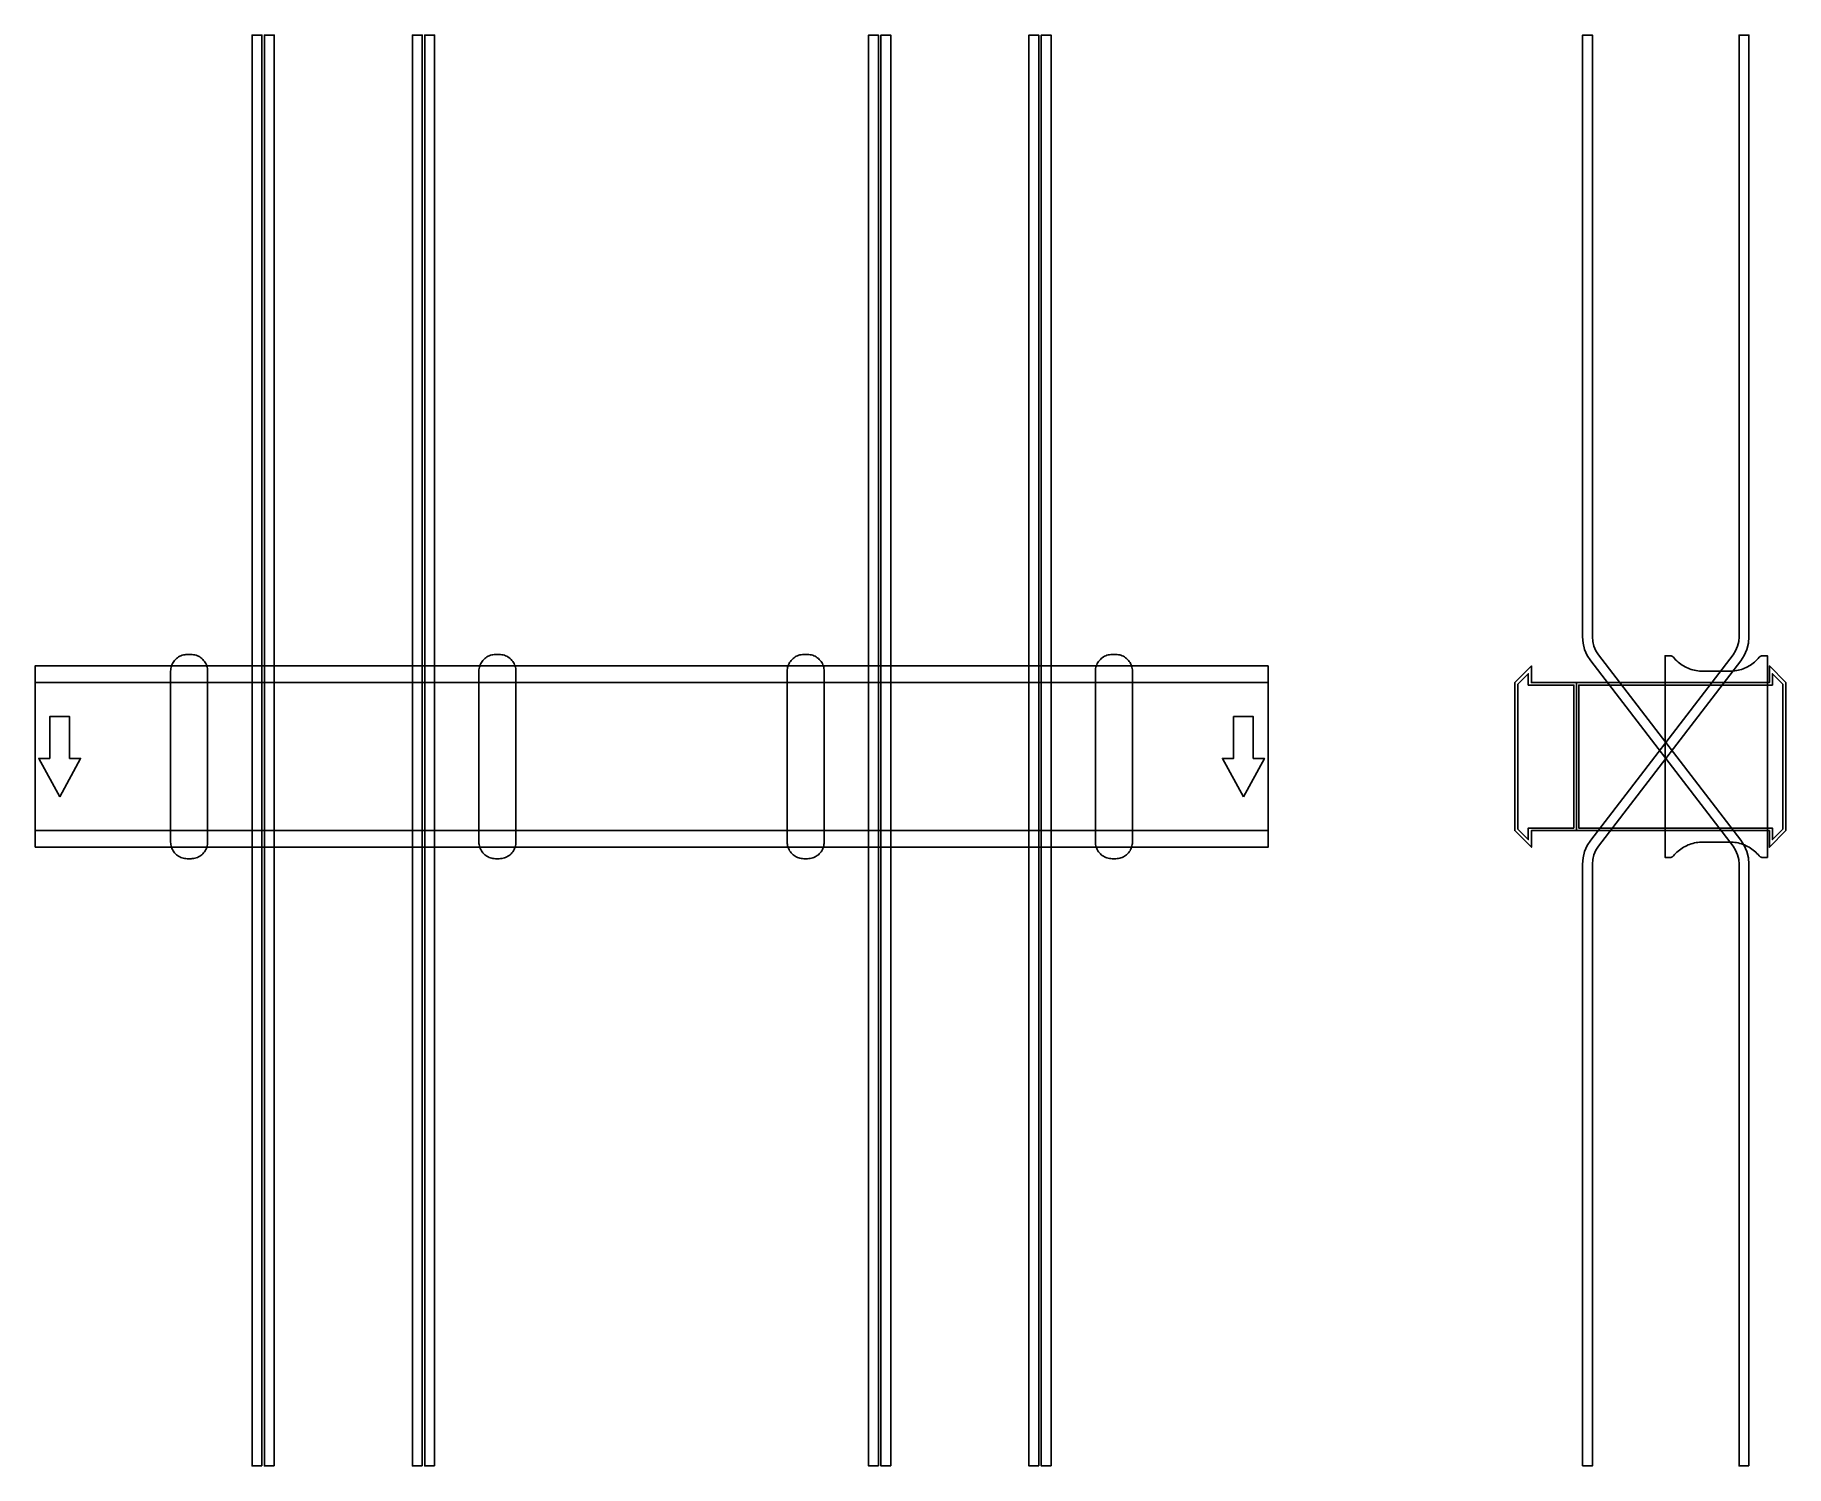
# Model space of a CAD drawing. Extents: x 0 to 1420, y -575 to 585.
import ezdxf

# ---------------------------------------------------------------- set-up
doc = ezdxf.new("R2010")
doc.units = 0
doc.layers.add('Halfen', color=7, linetype='CONTINUOUS')

msp = doc.modelspace()

# ---------------------------------------------------------------- linework, layer by layer
at = {"layer": 'Halfen', "color": 7}
for points in [[(184, -575.304), (184, 585.215), (176, 585.215), (176, -575.304)], [(194, -575.304), (194, 585.215), (186, 585.215), (186, -575.304)], [(314, -575.304), (314, 585.215), (306, 585.215), (306, -575.304)], [(324, -575.304), (324, 585.215), (316, 585.215), (316, -575.304)], [(684, -575.304), (684, 585.215), (676, 585.215), (676, -575.304)], [(694, -575.304), (694, 585.215), (686, 585.215), (686, -575.304)], [(814, -575.304), (814, 585.215), (806, 585.215), (806, -575.304)], [(824, -575.304), (824, 585.215), (816, 585.215), (816, -575.304)], [(1390, -575.304), (1390, -87.304), (1389.573, -82.091), (1388.302, -77.018), (1386.221, -72.219), (1383.387, -67.824), (1267.96, 82.605), (1265.834, 85.902), (1264.274, 89.501), (1263.321, 93.306), (1263, 97.215), (1263, 585.215), (1255, 585.215), (1255, 97.215), (1255.427, 92.002), (1256.698, 86.929), (1258.779, 82.13), (1261.613, 77.735), (1377.04, -72.694), (1379.166, -75.99), (1380.726, -79.589), (1381.679, -83.394), (1382, -87.304), (1382, -575.304)], [(1255, -575.304), (1255, -87.304), (1255.427, -82.091), (1256.698, -77.018), (1258.779, -72.219), (1261.613, -67.824), (1377.04, 82.605), (1379.166, 85.902), (1380.726, 89.501), (1381.679, 93.306), (1382, 97.215), (1382, 585.215), (1390, 585.215), (1390, 97.215), (1389.573, 92.002), (1388.302, 86.929), (1386.221, 82.13), (1383.387, 77.735), (1267.96, -72.694), (1265.834, -75.99), (1264.274, -79.589), (1263.321, -83.394), (1263, -87.304), (1263, -575.304)], [(0, -73.5), (1000, -73.5), (1000, 73.5), (0, 73.5)], [(140, -69.3), (140, -56.8), (140, 69.3), (139.958, 70.359), (139.834, 71.412), (139.627, 72.452), (139.339, 73.472), (138.972, 74.466), (138.529, 75.429), (138.011, 76.354), (137.422, 77.235), (136.765, 78.068), (136.046, 78.846), (135.268, 79.565), (134.435, 80.222), (133.554, 80.811), (132.629, 81.329), (131.666, 81.772), (130.672, 82.139), (129.652, 82.427), (128.612, 82.634), (127.559, 82.758), (126.5, 82.8), (123.5, 82.8), (122.441, 82.758), (121.388, 82.634), (120.348, 82.427), (119.328, 82.139), (118.334, 81.772), (117.371, 81.329), (116.446, 80.811), (115.565, 80.222), (114.732, 79.565), (113.954, 78.846), (113.235, 78.068), (112.578, 77.235), (111.989, 76.354), (111.471, 75.429), (111.028, 74.466), (110.661, 73.472), (110.373, 72.452), (110.166, 71.412), (110.042, 70.359), (110, 69.3), (110, -56.8), (110, -69.3), (110.042, -70.359), (110.166, -71.412), (110.373, -72.452), (110.661, -73.472), (111.028, -74.466), (111.471, -75.429), (111.989, -76.354), (112.578, -77.235), (113.235, -78.068), (113.954, -78.846), (114.732, -79.565), (115.565, -80.222), (116.446, -80.811), (117.371, -81.329), (118.334, -81.772), (119.328, -82.139), (120.348, -82.427), (121.388, -82.634), (122.441, -82.758), (123.5, -82.8), (126.5, -82.8), (127.559, -82.758), (128.612, -82.634), (129.652, -82.427), (130.672, -82.139), (131.666, -81.772), (132.629, -81.329), (133.554, -80.811), (134.435, -80.222), (135.268, -79.565), (136.046, -78.846), (136.765, -78.068), (137.422, -77.235), (138.011, -76.354), (138.529, -75.429), (138.972, -74.466), (139.339, -73.472), (139.627, -72.452), (139.834, -71.412), (139.958, -70.359), (140, -69.3)], [(390, -69.3), (390, -56.8), (390, 69.3), (389.958, 70.359), (389.834, 71.412), (389.627, 72.452), (389.339, 73.472), (388.972, 74.466), (388.529, 75.429), (388.011, 76.354), (387.422, 77.235), (386.765, 78.068), (386.046, 78.846), (385.268, 79.565), (384.435, 80.222), (383.554, 80.811), (382.629, 81.329), (381.666, 81.772), (380.672, 82.139), (379.652, 82.427), (378.612, 82.634), (377.559, 82.758), (376.5, 82.8), (373.5, 82.8), (372.441, 82.758), (371.388, 82.634), (370.348, 82.427), (369.328, 82.139), (368.334, 81.772), (367.371, 81.329), (366.446, 80.811), (365.565, 80.222), (364.732, 79.565), (363.954, 78.846), (363.235, 78.068), (362.578, 77.235), (361.989, 76.354), (361.471, 75.429), (361.028, 74.466), (360.661, 73.472), (360.373, 72.452), (360.166, 71.412), (360.042, 70.359), (360, 69.3), (360, -56.8), (360, -69.3), (360.042, -70.359), (360.166, -71.412), (360.373, -72.452), (360.661, -73.472), (361.028, -74.466), (361.471, -75.429), (361.989, -76.354), (362.578, -77.235), (363.235, -78.068), (363.954, -78.846), (364.732, -79.565), (365.565, -80.222), (366.446, -80.811), (367.371, -81.329), (368.334, -81.772), (369.328, -82.139), (370.348, -82.427), (371.388, -82.634), (372.441, -82.758), (373.5, -82.8), (376.5, -82.8), (377.559, -82.758), (378.612, -82.634), (379.652, -82.427), (380.672, -82.139), (381.666, -81.772), (382.629, -81.329), (383.554, -80.811), (384.435, -80.222), (385.268, -79.565), (386.046, -78.846), (386.765, -78.068), (387.422, -77.235), (388.011, -76.354), (388.529, -75.429), (388.972, -74.466), (389.339, -73.472), (389.627, -72.452), (389.834, -71.412), (389.958, -70.359), (390, -69.3)], [(640, -69.3), (640, -56.8), (640, 69.3), (639.958, 70.359), (639.834, 71.412), (639.627, 72.452), (639.339, 73.472), (638.972, 74.466), (638.529, 75.429), (638.011, 76.354), (637.422, 77.235), (636.765, 78.068), (636.046, 78.846), (635.268, 79.565), (634.435, 80.222), (633.554, 80.811), (632.629, 81.329), (631.666, 81.772), (630.672, 82.139), (629.652, 82.427), (628.612, 82.634), (627.559, 82.758), (626.5, 82.8), (623.5, 82.8), (622.441, 82.758), (621.388, 82.634), (620.348, 82.427), (619.328, 82.139), (618.334, 81.772), (617.371, 81.329), (616.446, 80.811), (615.565, 80.222), (614.732, 79.565), (613.954, 78.846), (613.235, 78.068), (612.578, 77.235), (611.989, 76.354), (611.471, 75.429), (611.028, 74.466), (610.661, 73.472), (610.373, 72.452), (610.166, 71.412), (610.042, 70.359), (610, 69.3), (610, -56.8), (610, -69.3), (610.042, -70.359), (610.166, -71.412), (610.373, -72.452), (610.661, -73.472), (611.028, -74.466), (611.471, -75.429), (611.989, -76.354), (612.578, -77.235), (613.235, -78.068), (613.954, -78.846), (614.732, -79.565), (615.565, -80.222), (616.446, -80.811), (617.371, -81.329), (618.334, -81.772), (619.328, -82.139), (620.348, -82.427), (621.388, -82.634), (622.441, -82.758), (623.5, -82.8), (626.5, -82.8), (627.559, -82.758), (628.612, -82.634), (629.652, -82.427), (630.672, -82.139), (631.666, -81.772), (632.629, -81.329), (633.554, -80.811), (634.435, -80.222), (635.268, -79.565), (636.046, -78.846), (636.765, -78.068), (637.422, -77.235), (638.011, -76.354), (638.529, -75.429), (638.972, -74.466), (639.339, -73.472), (639.627, -72.452), (639.834, -71.412), (639.958, -70.359), (640, -69.3)], [(890, -69.3), (890, -56.8), (890, 69.3), (889.958, 70.359), (889.834, 71.412), (889.627, 72.452), (889.339, 73.472), (888.972, 74.466), (888.529, 75.429), (888.011, 76.354), (887.422, 77.235), (886.765, 78.068), (886.046, 78.846), (885.268, 79.565), (884.435, 80.222), (883.554, 80.811), (882.629, 81.329), (881.666, 81.772), (880.672, 82.139), (879.652, 82.427), (878.612, 82.634), (877.559, 82.758), (876.5, 82.8), (873.5, 82.8), (872.441, 82.758), (871.388, 82.634), (870.348, 82.427), (869.328, 82.139), (868.334, 81.772), (867.371, 81.329), (866.446, 80.811), (865.565, 80.222), (864.732, 79.565), (863.954, 78.846), (863.235, 78.068), (862.578, 77.235), (861.989, 76.354), (861.471, 75.429), (861.028, 74.466), (860.661, 73.472), (860.373, 72.452), (860.166, 71.412), (860.042, 70.359), (860, 69.3), (860, -56.8), (860, -69.3), (860.042, -70.359), (860.166, -71.412), (860.373, -72.452), (860.661, -73.472), (861.028, -74.466), (861.471, -75.429), (861.989, -76.354), (862.578, -77.235), (863.235, -78.068), (863.954, -78.846), (864.732, -79.565), (865.565, -80.222), (866.446, -80.811), (867.371, -81.329), (868.334, -81.772), (869.328, -82.139), (870.348, -82.427), (871.388, -82.634), (872.441, -82.758), (873.5, -82.8), (876.5, -82.8), (877.559, -82.758), (878.612, -82.634), (879.652, -82.427), (880.672, -82.139), (881.666, -81.772), (882.629, -81.329), (883.554, -80.811), (884.435, -80.222), (885.268, -79.565), (886.046, -78.846), (886.765, -78.068), (887.422, -77.235), (888.011, -76.354), (888.529, -75.429), (888.972, -74.466), (889.339, -73.472), (889.627, -72.452), (889.834, -71.412), (889.958, -70.359), (890, -69.3)], [(1250, -60), (1250, 60), (1213.5, 60), (1213.5, 73.5), (1200, 60), (1200, -60), (1213.5, -73.5), (1213.5, -60)], [(1420, -60), (1420, 60), (1406.5, 73.5), (1406.5, 60), (1250, 60), (1250, -60), (1406.5, -60), (1406.5, -73.5)], [(1405, -81.8), (1405, 81.8), (1401, 81.8), (1400.846, 81.797), (1400.691, 81.786), (1400.538, 81.769), (1400.385, 81.746), (1400.234, 81.715), (1400.084, 81.678), (1399.936, 81.634), (1399.789, 81.584), (1399.646, 81.527), (1399.505, 81.464), (1399.366, 81.395), (1399.231, 81.32), (1399.1, 81.239), (1398.972, 81.153), (1398.848, 81.06), (1398.728, 80.963), (1398.613, 80.86), (1398.502, 80.752), (1398.397, 80.639), (1398.296, 80.522), (1397.41, 79.491), (1396.479, 78.5), (1395.505, 77.551), (1394.491, 76.646), (1393.437, 75.787), (1392.347, 74.975), (1391.222, 74.211), (1390.064, 73.499), (1388.876, 72.838), (1387.66, 72.23), (1386.418, 71.676), (1385.153, 71.178), (1383.867, 70.736), (1382.563, 70.351), (1381.243, 70.024), (1379.911, 69.756), (1378.567, 69.547), (1377.216, 69.397), (1375.859, 69.307), (1374.5, 69.277), (1352.5, 69.277), (1351.141, 69.307), (1349.784, 69.397), (1348.433, 69.547), (1347.089, 69.756), (1345.757, 70.024), (1344.437, 70.351), (1343.133, 70.736), (1341.847, 71.178), (1340.582, 71.676), (1339.34, 72.23), (1338.124, 72.838), (1336.936, 73.499), (1335.778, 74.211), (1334.653, 74.975), (1333.563, 75.787), (1332.509, 76.646), (1331.495, 77.551), (1330.521, 78.5), (1329.59, 79.491), (1328.704, 80.522), (1328.603, 80.639), (1328.498, 80.752), (1328.387, 80.86), (1328.272, 80.963), (1328.152, 81.06), (1328.028, 81.153), (1327.9, 81.239), (1327.769, 81.32), (1327.634, 81.395), (1327.495, 81.464), (1327.354, 81.527), (1327.211, 81.584), (1327.064, 81.634), (1326.916, 81.678), (1326.766, 81.715), (1326.615, 81.746), (1326.462, 81.769), (1326.309, 81.786), (1326.154, 81.797), (1326, 81.8), (1322, 81.8), (1322, -81.8), (1326, -81.8), (1326.154, -81.797), (1326.309, -81.786), (1326.462, -81.769), (1326.615, -81.746), (1326.766, -81.715), (1326.916, -81.678), (1327.064, -81.634), (1327.211, -81.584), (1327.354, -81.527), (1327.495, -81.464), (1327.634, -81.395), (1327.769, -81.32), (1327.9, -81.239), (1328.028, -81.153), (1328.152, -81.06), (1328.272, -80.963), (1328.387, -80.86), (1328.498, -80.752), (1328.603, -80.639), (1328.704, -80.522), (1329.59, -79.491), (1330.521, -78.5), (1331.495, -77.551), (1332.509, -76.646), (1333.563, -75.787), (1334.653, -74.975), (1335.778, -74.211), (1336.936, -73.499), (1338.124, -72.838), (1339.34, -72.23), (1340.582, -71.676), (1341.847, -71.178), (1343.133, -70.736), (1344.437, -70.351), (1345.757, -70.024), (1347.089, -69.756), (1348.433, -69.547), (1349.784, -69.397), (1351.141, -69.307), (1352.5, -69.277), (1374.5, -69.277), (1375.859, -69.307), (1377.216, -69.397), (1378.567, -69.547), (1379.911, -69.756), (1381.243, -70.024), (1382.563, -70.351), (1383.867, -70.736), (1385.153, -71.178), (1386.418, -71.676), (1387.66, -72.23), (1388.876, -72.838), (1390.064, -73.499), (1391.222, -74.211), (1392.347, -74.975), (1393.437, -75.787), (1394.491, -76.646), (1395.505, -77.551), (1396.479, -78.5), (1397.41, -79.491), (1398.296, -80.522), (1398.397, -80.639), (1398.502, -80.752), (1398.613, -80.86), (1398.728, -80.963), (1398.848, -81.06), (1398.972, -81.153), (1399.1, -81.239), (1399.231, -81.32), (1399.366, -81.395), (1399.505, -81.464), (1399.646, -81.527), (1399.789, -81.584), (1399.936, -81.634), (1400.084, -81.678), (1400.234, -81.715), (1400.385, -81.746), (1400.538, -81.769), (1400.691, -81.786), (1400.846, -81.797), (1401, -81.8)], [(0, -60), (1000, -60), (1000, 60), (0, 60)], [(1248, -58), (1248, 58), (1211, 58), (1211, 67.25), (1202.5, 58.75), (1202.5, -58.75), (1211, -67.25), (1211, -58)], [(1417.5, -58.75), (1417.5, 58.75), (1409, 67.25), (1409, 58), (1252, 58), (1252, -58), (1409, -58), (1409, -67.25)], [(20, -32.5), (37, -1.5), (28, -1.5), (28, 32.5), (12, 32.5), (12, -1.5), (3, -1.5)], [(980, -32.5), (997, -1.5), (988, -1.5), (988, 32.5), (972, 32.5), (972, -1.5), (963, -1.5)]]:
    msp.add_lwpolyline(points, close=True, dxfattribs=at)

doc.saveas('drawing.dxf')
